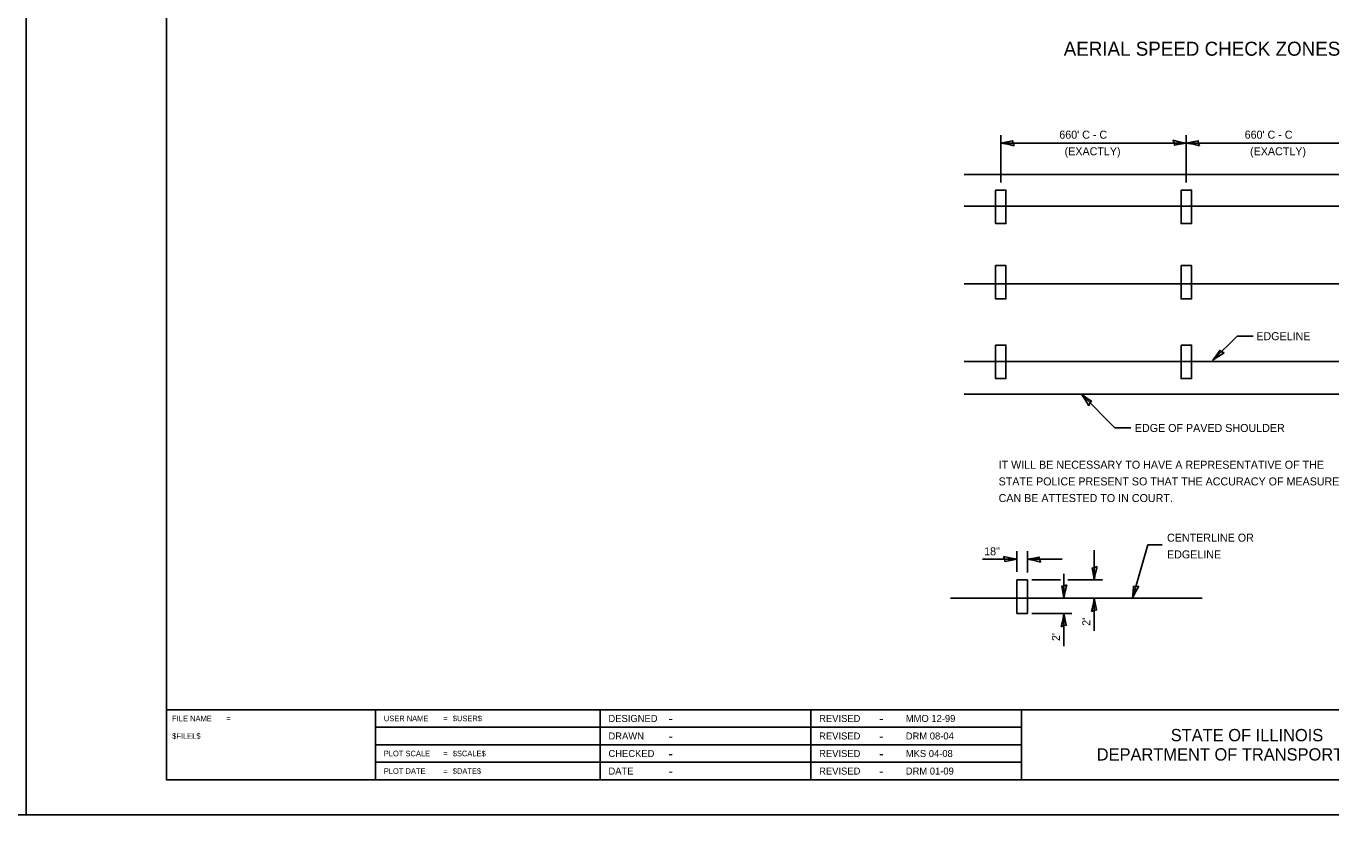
# Model space of a CAD drawing. Extents: x 100000 to 100068, y 100528 to 100550.
# Drawn here: x 100034 to 100052.58, y 100528 to 100539.24 of the extents above; entities that cross this region are included whole.
import ezdxf

# ---------------------------------------------------------------- set-up
doc = ezdxf.new("R2010")
doc.units = 0
for name, color, linetype in [('Alignment_EX_50 Centerline', 7, 'Continuous'), ('Design_PR_Roadway Notes', 7, 'Continuous'), ('Level 14', 7, 'Continuous'), ('Level 22', 7, 'Continuous'), ('ROW_PR_Notes', 7, 'Continuous'), ('Sheets_50 Reference Boundary', 7, 'Continuous'), ('Sheets_General Details', 7, 'Continuous'), ('Sheets_Printer Plotting Border', 7, 'Continuous'), ('Topo_Bridge Structures', 7, 'Continuous')]:
    doc.layers.add(name, color=color, linetype=linetype)

msp = doc.modelspace()

# ---------------------------------------------------------------- linework, layer by layer
at = {"layer": 'Alignment_EX_50 Centerline'}
for p, q in [((100047.358, 100535.57), (100053.73, 100535.57)), ((100047.164, 100531.089), (100050.751, 100531.089))]:
    msp.add_line(p, q, dxfattribs=at)
at = {"layer": 'Level 14'}
for p, q in [((100047.358, 100537.129), (100053.73, 100537.129)), ((100047.358, 100533.995), (100053.73, 100533.995))]:
    msp.add_line(p, q, dxfattribs=at)
at = {"layer": 'Level 22'}
for p, q in [((100047.881, 100537.013), (100047.881, 100537.69)), ((100050.523, 100537.013), (100050.523, 100537.69)), ((100047.881, 100537.576), (100050.523, 100537.576)), ((100050.523, 100537.576), (100053.162, 100537.576)), ((100050.901, 100534.479), (100051.245, 100534.823)), ((100051.475, 100534.823), (100051.245, 100534.823)), ((100049.03, 100533.995), (100049.507, 100533.517)), ((100049.507, 100533.517), (100049.734, 100533.517)), ((100048.11, 100531.465), (100048.11, 100531.757)), ((100048.259, 100531.457), (100048.259, 100531.757)), ((100049.213, 100531.771), (100049.213, 100531.35)), ((100049.973, 100531.849), (100049.758, 100531.089)), ((100050.178, 100531.849), (100049.973, 100531.849)), ((100047.62, 100531.643), (100048.11, 100531.643)), ((100048.259, 100531.643), (100048.757, 100531.643)), ((100048.321, 100531.35), (100048.732, 100531.35)), ((100048.781, 100531.434), (100048.781, 100531.089)), ((100048.836, 100531.35), (100049.327, 100531.35)), ((100049.213, 100531.089), (100049.213, 100530.624)), ((100048.321, 100530.872), (100048.895, 100530.872)), ((100048.781, 100530.872), (100048.781, 100530.403))]:
    msp.add_line(p, q, dxfattribs=at)
for points in [[(100048.071, 100537.537), (100048.055, 100537.573), (100048.049, 100537.608), (100047.976, 100537.593), (100047.881, 100537.576), (100047.982, 100537.558)], [(100050.333, 100537.616), (100050.349, 100537.58), (100050.355, 100537.545), (100050.428, 100537.56), (100050.523, 100537.576), (100050.422, 100537.595)], [(100050.713, 100537.537), (100050.698, 100537.573), (100050.692, 100537.608), (100050.618, 100537.593), (100050.523, 100537.576), (100050.624, 100537.558)], [(100051.064, 100534.585), (100051.027, 100534.6), (100050.998, 100534.621), (100050.957, 100534.558), (100050.901, 100534.479), (100050.986, 100534.538)], [(100049.136, 100533.832), (100049.151, 100533.869), (100049.171, 100533.898), (100049.108, 100533.939), (100049.03, 100533.995), (100049.088, 100533.91)], [(100047.92, 100531.683), (100047.935, 100531.647), (100047.941, 100531.612), (100048.015, 100531.627), (100048.11, 100531.643), (100048.008, 100531.662)], [(100048.449, 100531.604), (100048.433, 100531.64), (100048.427, 100531.675), (100048.354, 100531.66), (100048.259, 100531.643), (100048.36, 100531.625)], [(100049.253, 100531.54), (100049.217, 100531.524), (100049.182, 100531.518), (100049.197, 100531.445), (100049.213, 100531.35), (100049.232, 100531.451)], [(100048.821, 100531.279), (100048.784, 100531.264), (100048.749, 100531.258), (100048.765, 100531.184), (100048.781, 100531.089), (100048.799, 100531.191)], [(100049.848, 100531.261), (100049.809, 100531.256), (100049.773, 100531.26), (100049.768, 100531.185), (100049.758, 100531.089), (100049.803, 100531.182)], [(100049.174, 100530.899), (100049.21, 100530.915), (100049.245, 100530.921), (100049.23, 100530.994), (100049.213, 100531.089), (100049.195, 100530.988)], [(100048.741, 100530.682), (100048.778, 100530.698), (100048.813, 100530.704), (100048.798, 100530.777), (100048.781, 100530.872), (100048.763, 100530.771)]]:
    msp.add_lwpolyline(points, close=True, dxfattribs=at)
at = {"layer": 'ROW_PR_Notes'}
for p, q in [((100047.358, 100536.675), (100053.73, 100536.675)), ((100047.358, 100534.464), (100053.73, 100534.464))]:
    msp.add_line(p, q, dxfattribs=at)
at = {"layer": 'Sheets_50 Reference Boundary'}
msp.add_lwpolyline([(100036, 100549.5), (100067.5, 100549.5), (100067.5, 100529.5), (100036, 100529.5)], close=True, dxfattribs=at)
at = {"layer": 'Sheets_General Details'}
for p, q in [((100036, 100529.5), (100067.5, 100529.5)), ((100038.974, 100529.5), (100038.974, 100528.5)), ((100042.174, 100529.5), (100042.174, 100528.5)), ((100045.174, 100529.5), (100045.174, 100528.5)), ((100048.174, 100529.5), (100048.174, 100528.5)), ((100038.974, 100529.25), (100048.174, 100529.25)), ((100038.974, 100529), (100048.174, 100529)), ((100038.974, 100528.75), (100048.174, 100528.75)), ((100068, 100528), (100034, 100528))]:
    msp.add_line(p, q, dxfattribs=at)
msp.add_lwpolyline([(100036, 100549.5), (100067.5, 100549.5), (100067.5, 100528.5), (100036, 100528.5)], close=True, dxfattribs=at)
at = {"layer": 'Sheets_Printer Plotting Border'}
for points in [[(100000, 100528), (100034, 100528), (100034, 100550), (100000, 100550)], [(100034, 100528), (100068, 100528), (100068, 100550), (100034, 100550)]]:
    msp.add_lwpolyline(points, close=True, dxfattribs=at)
at = {"layer": 'Topo_Bridge Structures'}
for points in [[(100047.806, 100536.905), (100047.955, 100536.905), (100047.955, 100536.427), (100047.806, 100536.427)], [(100050.448, 100536.905), (100050.597, 100536.905), (100050.597, 100536.427), (100050.448, 100536.427)], [(100047.806, 100535.83), (100047.955, 100535.83), (100047.955, 100535.353), (100047.806, 100535.353)], [(100050.448, 100535.83), (100050.597, 100535.83), (100050.597, 100535.353), (100050.448, 100535.353)], [(100047.806, 100534.696), (100047.955, 100534.696), (100047.955, 100534.219), (100047.806, 100534.219)], [(100050.448, 100534.696), (100050.597, 100534.696), (100050.597, 100534.219), (100050.448, 100534.219)], [(100048.11, 100531.35), (100048.259, 100531.35), (100048.259, 100530.872), (100048.11, 100530.872)]]:
    msp.add_lwpolyline(points, close=True, dxfattribs=at)

# ---------------------------------------------------------------- texts
at = {"layer": 'Design_PR_Roadway Notes'}
msp.add_text('AERIAL SPEED CHECK ZONES', height=0.2, dxfattribs=at).set_placement((100048.777, 100538.82))
at = {"layer": 'Level 22'}
for s, p in [("660' C - C", (100048.714, 100537.638)), ("660' C - C", (100051.354, 100537.638)), ('(EXACTLY)', (100048.79, 100537.401)), ('(EXACTLY)', (100051.431, 100537.401)), ('EDGELINE', (100051.52, 100534.766)), ('EDGE OF PAVED SHOULDER', (100049.79, 100533.458)), ('IT WILL BE NECESSARY TO HAVE A REPRESENTATIVE OF THE', (100047.85, 100532.934)), ('STATE POLICE PRESENT SO THAT THE ACCURACY OF MEASUREMENT', (100047.85, 100532.696)), ('CAN BE ATTESTED TO IN COURT.', (100047.85, 100532.459)), ('CENTERLINE OR', (100050.248, 100531.894)), ('18"', (100047.644, 100531.7)), ('EDGELINE', (100050.248, 100531.656))]:
    msp.add_text(s, height=0.114, dxfattribs=at).set_placement(p)
for p in [(100049.156, 100530.695), (100048.724, 100530.478)]:
    msp.add_text("2'", height=0.114, rotation=90, dxfattribs=at).set_placement(p)
at = {"layer": 'Sheets_General Details'}
for s, p in [('FILE NAME', (100036.08, 100529.335)), ('=', (100036.852, 100529.335)), ('USER NAME', (100039.094, 100529.335)), ('=', (100039.942, 100529.335)), ('$USER$', (100040.076, 100529.335)), ('$FILEL$', (100036.08, 100529.085)), ('PLOT SCALE', (100039.094, 100528.835)), ('$SCALE$', (100040.076, 100528.835)), ('=', (100039.942, 100528.835)), ('PLOT DATE', (100039.094, 100528.585)), ('=', (100039.942, 100528.585)), ('$DATE$', (100040.076, 100528.585))]:
    msp.add_text(s, height=0.08, rotation=360, dxfattribs=at).set_placement(p)
for s, height, p in [('DESIGNED', 0.1, (100042.294, 100529.325)), ('-', 0.14, (100043.148, 100529.305)), ('REVISED', 0.1, (100045.294, 100529.325)), ('-', 0.14, (100046.148, 100529.305)), ('MMO 12-99', 0.1, (100046.528, 100529.325)), ('DRAWN', 0.1, (100042.294, 100529.075)), ('-', 0.14, (100043.148, 100529.055)), ('REVISED', 0.1, (100045.294, 100529.075)), ('-', 0.14, (100046.148, 100529.055)), ('DRM 08-04', 0.1, (100046.528, 100529.075)), ('STATE OF ILLINOIS', 0.175, (100050.301, 100529.05)), ('CHECKED', 0.1, (100042.294, 100528.825)), ('REVISED', 0.1, (100045.294, 100528.825)), ('MKS 04-08', 0.1, (100046.528, 100528.825)), ('DEPARTMENT OF TRANSPORTATION', 0.175, (100049.247, 100528.775)), ('-', 0.14, (100043.148, 100528.805)), ('-', 0.14, (100046.148, 100528.805)), ('DATE', 0.1, (100042.294, 100528.575)), ('-', 0.14, (100043.148, 100528.555)), ('REVISED', 0.1, (100045.294, 100528.575)), ('-', 0.14, (100046.148, 100528.555)), ('DRM 01-09', 0.1, (100046.528, 100528.575))]:
    msp.add_text(s, height=height, dxfattribs=at).set_placement(p)

doc.saveas('drawing.dxf')
